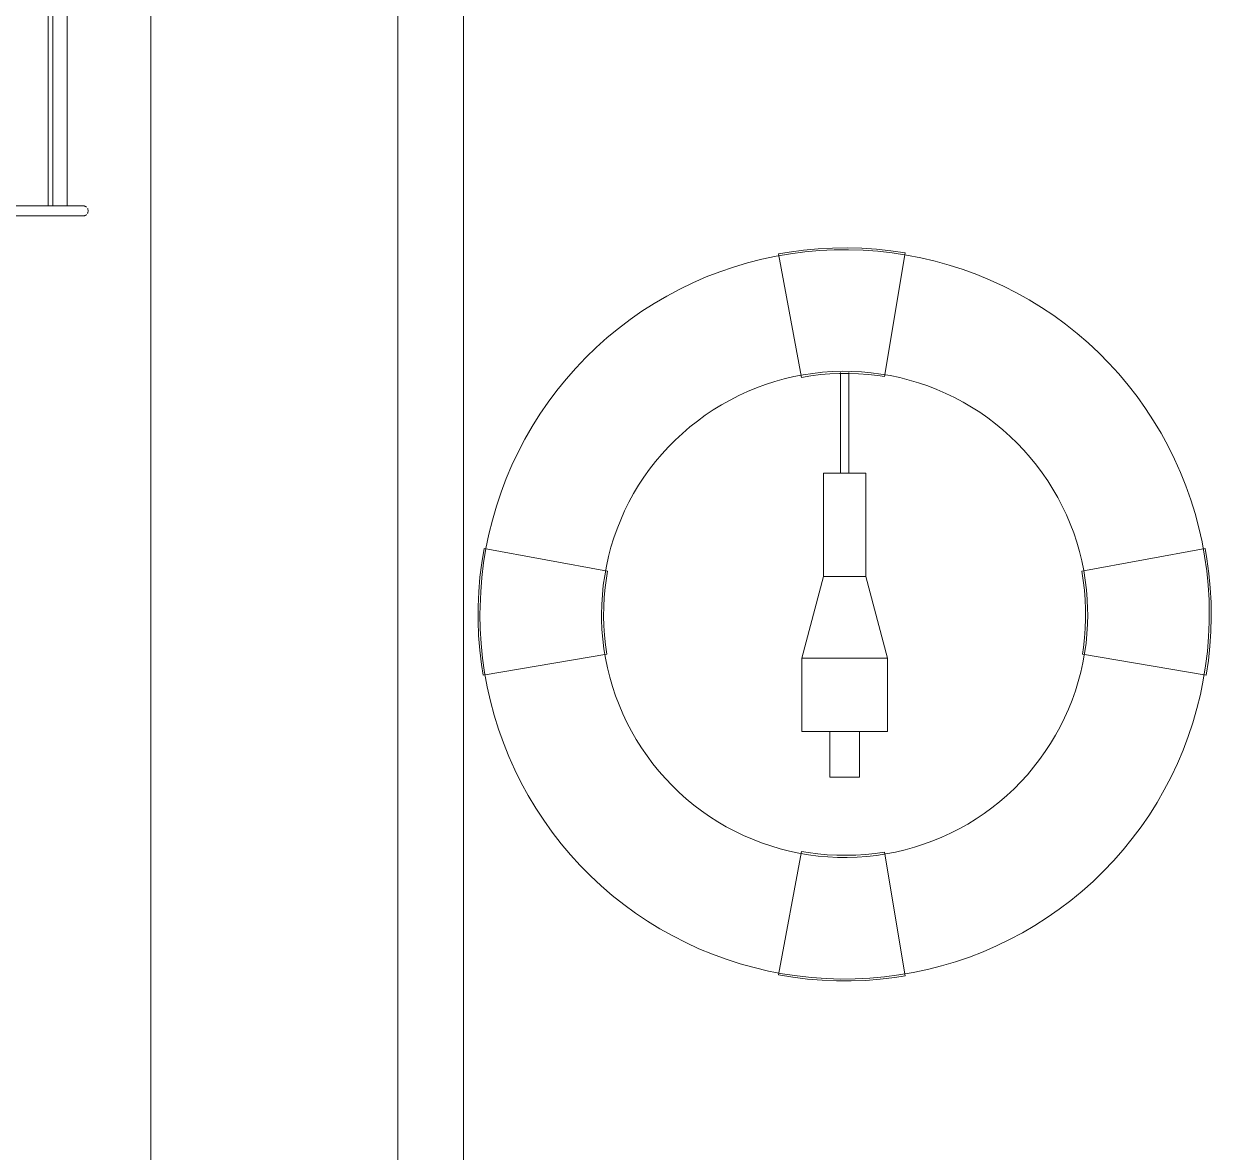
# Model space of a CAD drawing. Header units: metres. Extents: x -3 to 137, y -7 to 15.
# Drawn here: x 75.113 to 76.285, y 1.078 to 2.193 of the extents above; entities that cross this region are included whole.
import ezdxf

# ---------------------------------------------------------------- set-up
doc = ezdxf.new("R2010")
doc.units = ezdxf.units.M
doc.layers.add('A-GENM', color=7, linetype='Continuous', lineweight=9)
doc.layers.add('I-WALL', color=7, linetype='Continuous', lineweight=9)

# ---------------------------------------------------------------- blocks, each defined once
blk = doc.blocks.new('M-Miscelaneo - M-Miscelaneo-3177771-Elevation 5 - a')
at = {"layer": 'A-GENM', "color": 8, "true_color": 0x808080}
for p, q in [((-0.7128, 2.2425), (-0.7128, 0.7362)), ((-0.6478, 0.7589), (-0.6478, 2.2425))]:
    blk.add_line(p, q, dxfattribs=at)
blk = doc.blocks.new('M_Escalera Marinera Exterior - M_Escalera Marinera Exterior-V151-Elevation 5 - a')
at = {"layer": 'A-GENM', "color": 8, "true_color": 0x808080}
for p, q in [((-1.058, 2.0126), (-1.058, 2.854)), ((-1.0532, 2.8539), (-1.0532, 2.0127)), ((-1.0392, 2.8538), (-1.0392, 2.0127)), ((-1.058, 2.0127), (-1.0952, 2.0127)), ((-1.0235, 2.0127), (-1.0267, 2.0127)), ((-1.0952, 2.0027), (-1.0479, 2.0027)), ((-1.0267, 2.0027), (-1.0235, 2.0027))]:
    blk.add_line(p, q, dxfattribs=at)
at = {"layer": 'A-GENM', "color": 8, "true_color": 0x808080, "flags": 128}
for points in [[(-1.0235, 2.0127), (-1.0238, 2.0127), (-1.0248, 2.0127), (-1.0264, 2.0127), (-1.0286, 2.0127), (-1.0315, 2.0127), (-1.035, 2.0127), (-1.0392, 2.0127), (-1.0439, 2.0127), (-1.0493, 2.0127), (-1.0553, 2.0127), (-1.0619, 2.0127), (-1.0691, 2.0127), (-1.0768, 2.0127), (-1.0851, 2.0127)], [(-1.0898, 2.0027), (-1.0812, 2.0027), (-1.0732, 2.0027), (-1.0657, 2.0027), (-1.0588, 2.0027), (-1.0525, 2.0027), (-1.0468, 2.0027), (-1.0417, 2.0027), (-1.0372, 2.0027), (-1.0333, 2.0027), (-1.0301, 2.0027), (-1.0275, 2.0027), (-1.0256, 2.0027), (-1.0242, 2.0027), (-1.0236, 2.0027), (-1.0235, 2.0027)]]:
    blk.add_lwpolyline(points, dxfattribs=at)
at = {"layer": 'A-GENM', "color": 8, "true_color": 0x808080}
for points, knots in [([(-1.0199, 2.0113), (-1.0201, 2.0114), (-1.0203, 2.0117), (-1.0207, 2.0119), (-1.021, 2.0121), (-1.0213, 2.0122), (-1.0216, 2.0124), (-1.0219, 2.0125), (-1.0222, 2.0126), (-1.0225, 2.0127), (-1.0228, 2.0127), (-1.0231, 2.0127), (-1.0235, 2.0128), (-1.0238, 2.0127), (-1.0241, 2.0127), (-1.0245, 2.0127), (-1.0247, 2.0126), (-1.0248, 2.0126)], [-0.75, -0.75, -0.75, -0.75, -0.7083333, -0.6875, -0.6666667, -0.6458333, -0.625, -0.6041667, -0.5833333, -0.5625, -0.5416667, -0.5208333, -0.5, -0.4791667, -0.4583333, -0.4375, -0.4166667, -0.4166667, -0.4166667, -0.4166667]), ([(-1.0185, 2.0077), (-1.0185, 2.0082), (-1.0186, 2.0088), (-1.0188, 2.0097), (-1.019, 2.0101), (-1.0191, 2.0102)], [-1, -1, -1, -1, -0.9166667, -0.875, -0.8333333, -0.8333333, -0.8333333, -0.8333333]), ([(-1.0191, 2.0052), (-1.019, 2.0054), (-1.0188, 2.0058), (-1.0186, 2.0067), (-1.0185, 2.0073), (-1.0185, 2.0077)], [-0.1666667, -0.1666667, -0.1666667, -0.1666667, -0.125, -0.0833333, 0, 0, 0, 0]), ([(-1.0248, 2.0029), (-1.0247, 2.0029), (-1.0245, 2.0028), (-1.0241, 2.0028), (-1.0238, 2.0028), (-1.0235, 2.0027), (-1.0231, 2.0028), (-1.0228, 2.0028), (-1.0225, 2.0028), (-1.0222, 2.0029), (-1.0219, 2.003), (-1.0216, 2.0031), (-1.0213, 2.0033), (-1.021, 2.0034), (-1.0207, 2.0036), (-1.0203, 2.0038), (-1.0201, 2.0041), (-1.0199, 2.0042)], [-0.5833333, -0.5833333, -0.5833333, -0.5833333, -0.5625, -0.5416667, -0.5208333, -0.5, -0.4791667, -0.4583333, -0.4375, -0.4166667, -0.3958333, -0.375, -0.3541667, -0.3333333, -0.3125, -0.2916667, -0.25, -0.25, -0.25, -0.25])]:
    blk.add_open_spline(points, degree=3, knots=knots, dxfattribs=at)
blk = doc.blocks.new('M_Salvavidas - M_Salvavidas-2701035-Elevation 5 - a')
at = {"layer": 'A-GENM', "color": 8, "true_color": 0x808080}
for p, q in [((-0.3368, 1.9653), (-0.3142, 1.8434)), ((-0.2323, 1.8441), (-0.2117, 1.9663)), ((-0.2758, 1.8483), (-0.2758, 1.7489)), ((-0.2674, 1.7489), (-0.2674, 1.8482)), ((-0.2924, 1.7489), (-0.2924, 1.6713)), ((-0.2508, 1.7489), (-0.2924, 1.7489)), ((-0.2508, 1.6713), (-0.2508, 1.7489)), ((-0.5056, 1.652), (-0.6275, 1.6745)), ((-0.2924, 1.6713), (-0.2924, 1.6467)), ((-0.2508, 1.6467), (-0.2508, 1.6713)), ((0.0843, 1.6745), (-0.0376, 1.652)), ((-0.2924, 1.6467), (-0.314, 1.5662)), ((-0.2924, 1.6467), (-0.2508, 1.6467)), ((-0.2292, 1.5662), (-0.2508, 1.6467)), ((-0.6286, 1.5495), (-0.5063, 1.57)), ((-0.314, 1.5662), (-0.314, 1.4936)), ((-0.314, 1.5662), (-0.2292, 1.5662)), ((-0.2292, 1.4936), (-0.2292, 1.5662)), ((-0.0369, 1.57), (0.0854, 1.5495)), ((-0.314, 1.4936), (-0.2292, 1.4936)), ((-0.2863, 1.4936), (-0.2863, 1.4487)), ((-0.2569, 1.4487), (-0.2569, 1.4936)), ((-0.2863, 1.4487), (-0.2569, 1.4487)), ((-0.3142, 1.3754), (-0.3368, 1.2535)), ((-0.2117, 1.2524), (-0.2323, 1.3747))]:
    blk.add_line(p, q, dxfattribs=at)
at = {"layer": 'A-GENM', "color": 8, "true_color": 0x808080, "flags": 128}
for points in [[(-0.2117, 1.9663), (-0.226, 1.9684), (-0.2403, 1.97), (-0.2547, 1.9709), (-0.2691, 1.9713), (-0.2835, 1.9711), (-0.2978, 1.9703), (-0.3122, 1.969), (-0.3265, 1.967), (-0.3368, 1.9653)], [(0.0884, 1.6094), (0.0881, 1.6238), (0.0872, 1.6381), (0.0858, 1.6525), (0.0838, 1.6667), (0.0812, 1.6809), (0.0781, 1.6949), (0.0744, 1.7089), (0.0701, 1.7226), (0.0653, 1.7362), (0.06, 1.7496), (0.0541, 1.7627), (0.0477, 1.7756), (0.0408, 1.7883), (0.0334, 1.8006), (0.0255, 1.8126), (0.0171, 1.8244), (0.0083, 1.8357), (-0.001, 1.8468), (-0.0107, 1.8574), (-0.0208, 1.8676), (-0.0313, 1.8774), (-0.0422, 1.8868), (-0.0535, 1.8958), (-0.0651, 1.9043), (-0.0771, 1.9123), (-0.0894, 1.9198), (-0.1019, 1.9269), (-0.1148, 1.9334), (-0.1278, 1.9394), (-0.1412, 1.9449), (-0.1547, 1.9499), (-0.1684, 1.9543), (-0.1823, 1.9581), (-0.1963, 1.9614), (-0.2104, 1.9641), (-0.2247, 1.9663), (-0.239, 1.9679), (-0.2533, 1.9689), (-0.2677, 1.9694), (-0.2821, 1.9692), (-0.2965, 1.9685), (-0.3108, 1.9672), (-0.3251, 1.9654), (-0.3393, 1.963), (-0.3534, 1.96), (-0.3674, 1.9564), (-0.3812, 1.9523), (-0.3948, 1.9476), (-0.4082, 1.9425), (-0.4214, 1.9367), (-0.4344, 1.9305), (-0.4471, 1.9237), (-0.4595, 1.9164), (-0.4717, 1.9087), (-0.4835, 1.9004), (-0.4949, 1.8917), (-0.5061, 1.8826), (-0.5168, 1.873), (-0.5271, 1.863), (-0.5371, 1.8525), (-0.5466, 1.8417), (-0.5557, 1.8305), (-0.5643, 1.819), (-0.5724, 1.8071), (-0.5801, 1.795), (-0.5873, 1.7825), (-0.5939, 1.7697), (-0.6001, 1.7567), (-0.6057, 1.7434), (-0.6108, 1.73), (-0.6154, 1.7163), (-0.6194, 1.7025), (-0.6228, 1.6885), (-0.6257, 1.6744), (-0.628, 1.6602), (-0.6298, 1.6459), (-0.6309, 1.6315), (-0.6315, 1.6171), (-0.6316, 1.6094)], [(-0.5116, 1.6094), (-0.5114, 1.619), (-0.5108, 1.6286), (-0.5099, 1.6381), (-0.5085, 1.6476), (-0.5068, 1.6571), (-0.5047, 1.6664), (-0.5023, 1.6757), (-0.4994, 1.6849), (-0.4962, 1.6939), (-0.4927, 1.7028), (-0.4888, 1.7116), (-0.4845, 1.7202), (-0.4799, 1.7286), (-0.475, 1.7369), (-0.4697, 1.7449), (-0.4641, 1.7527), (-0.4582, 1.7603), (-0.452, 1.7676), (-0.4456, 1.7747), (-0.4388, 1.7815), (-0.4318, 1.7881), (-0.4245, 1.7944), (-0.417, 1.8003), (-0.4093, 1.806), (-0.4013, 1.8113), (-0.3931, 1.8164), (-0.3847, 1.821), (-0.3762, 1.8254), (-0.3675, 1.8294), (-0.3586, 1.8331), (-0.3496, 1.8364), (-0.3404, 1.8393), (-0.3312, 1.8419), (-0.3218, 1.8441), (-0.3124, 1.8459), (-0.3029, 1.8473), (-0.2934, 1.8484), (-0.2838, 1.8491), (-0.2742, 1.8494), (-0.2646, 1.8493), (-0.255, 1.8488), (-0.2455, 1.8479), (-0.2359, 1.8467), (-0.2265, 1.8451), (-0.2171, 1.8431), (-0.2078, 1.8407), (-0.1986, 1.838), (-0.1895, 1.8349), (-0.1805, 1.8314), (-0.1717, 1.8276), (-0.1631, 1.8234), (-0.1546, 1.8189), (-0.1463, 1.8141), (-0.1382, 1.8089), (-0.1304, 1.8034), (-0.1227, 1.7976), (-0.1153, 1.7915), (-0.1082, 1.7851), (-0.1013, 1.7784), (-0.0946, 1.7715), (-0.0883, 1.7643), (-0.0822, 1.7568), (-0.0765, 1.7491), (-0.0711, 1.7412), (-0.066, 1.7331), (-0.0612, 1.7248), (-0.0567, 1.7163), (-0.0526, 1.7076), (-0.0489, 1.6988), (-0.0455, 1.6898), (-0.0424, 1.6807), (-0.0398, 1.6714), (-0.0375, 1.6621), (-0.0356, 1.6527), (-0.034, 1.6432), (-0.0328, 1.6337), (-0.0321, 1.6241), (-0.0317, 1.6146), (-0.0316, 1.6094)], [(-0.3142, 1.8434), (-0.3049, 1.8449), (-0.2955, 1.8461), (-0.2861, 1.8468), (-0.2767, 1.8472), (-0.2673, 1.8473), (-0.2578, 1.8469), (-0.2484, 1.8462), (-0.239, 1.8451), (-0.2323, 1.8441)], [(-0.6275, 1.6745), (-0.6299, 1.6603), (-0.6316, 1.646), (-0.6328, 1.6317), (-0.6334, 1.6173), (-0.6335, 1.6029), (-0.633, 1.5885), (-0.6318, 1.5742), (-0.6302, 1.5599), (-0.6286, 1.5495)], [(0.0854, 1.5495), (0.0875, 1.5638), (0.089, 1.5781), (0.0899, 1.5924), (0.0903, 1.6068), (0.0901, 1.6212), (0.0893, 1.6356), (0.088, 1.6499), (0.0861, 1.6642), (0.0843, 1.6745)], [(-0.5063, 1.57), (-0.5077, 1.5794), (-0.5087, 1.5887), (-0.5093, 1.5982), (-0.5095, 1.6076), (-0.5094, 1.617), (-0.5089, 1.6265), (-0.508, 1.6359), (-0.5068, 1.6452), (-0.5056, 1.652)], [(-0.0376, 1.652), (-0.0361, 1.6427), (-0.0349, 1.6333), (-0.0342, 1.6239), (-0.0337, 1.6145), (-0.0337, 1.605), (-0.0341, 1.5956), (-0.0348, 1.5862), (-0.0359, 1.5768), (-0.0369, 1.57)], [(-0.6316, 1.6094), (-0.6313, 1.595), (-0.6305, 1.5806), (-0.629, 1.5663), (-0.627, 1.552), (-0.6244, 1.5379), (-0.6213, 1.5238), (-0.6176, 1.5099), (-0.6133, 1.4961), (-0.6085, 1.4826), (-0.6032, 1.4692), (-0.5973, 1.456), (-0.5909, 1.4431), (-0.584, 1.4305), (-0.5766, 1.4181), (-0.5687, 1.4061), (-0.5604, 1.3944), (-0.5515, 1.383), (-0.5423, 1.372), (-0.5326, 1.3614), (-0.5224, 1.3511), (-0.5119, 1.3413), (-0.501, 1.3319), (-0.4897, 1.323), (-0.4781, 1.3145), (-0.4661, 1.3064), (-0.4539, 1.2989), (-0.4413, 1.2919), (-0.4285, 1.2853), (-0.4154, 1.2793), (-0.4021, 1.2738), (-0.3885, 1.2689), (-0.3748, 1.2645), (-0.361, 1.2606), (-0.3469, 1.2573), (-0.3328, 1.2546), (-0.3186, 1.2524), (-0.3043, 1.2509), (-0.2899, 1.2498), (-0.2755, 1.2494), (-0.2611, 1.2495), (-0.2467, 1.2502), (-0.2324, 1.2515), (-0.2181, 1.2534), (-0.2039, 1.2558), (-0.1898, 1.2588), (-0.1759, 1.2623), (-0.1621, 1.2664), (-0.1484, 1.2711), (-0.135, 1.2763), (-0.1218, 1.282), (-0.1088, 1.2883), (-0.0961, 1.295), (-0.0837, 1.3023), (-0.0716, 1.3101), (-0.0598, 1.3183), (-0.0483, 1.327), (-0.0372, 1.3362), (-0.0264, 1.3458), (-0.0161, 1.3558), (-0.0061, 1.3662), (0.0034, 1.377), (0.0124, 1.3882), (0.0211, 1.3997), (0.0292, 1.4116), (0.0369, 1.4238), (0.044, 1.4363), (0.0507, 1.449), (0.0569, 1.4621), (0.0625, 1.4753), (0.0676, 1.4888), (0.0721, 1.5024), (0.0761, 1.5163), (0.0796, 1.5303), (0.0825, 1.5444), (0.0848, 1.5586), (0.0865, 1.5729), (0.0877, 1.5872), (0.0883, 1.6016), (0.0884, 1.6094)], [(-0.0316, 1.6094), (-0.0318, 1.5998), (-0.0324, 1.5902), (-0.0333, 1.5806), (-0.0347, 1.5711), (-0.0364, 1.5617), (-0.0385, 1.5523), (-0.041, 1.543), (-0.0438, 1.5339), (-0.047, 1.5248), (-0.0506, 1.5159), (-0.0545, 1.5071), (-0.0587, 1.4985), (-0.0633, 1.4901), (-0.0683, 1.4819), (-0.0735, 1.4739), (-0.0791, 1.466), (-0.085, 1.4585), (-0.0912, 1.4511), (-0.0977, 1.444), (-0.1044, 1.4372), (-0.1114, 1.4307), (-0.1187, 1.4244), (-0.1262, 1.4184), (-0.134, 1.4128), (-0.1419, 1.4074), (-0.1501, 1.4024), (-0.1585, 1.3977), (-0.167, 1.3934), (-0.1758, 1.3893), (-0.1846, 1.3857), (-0.1937, 1.3824), (-0.2028, 1.3795), (-0.212, 1.3769), (-0.2214, 1.3747), (-0.2308, 1.3729), (-0.2403, 1.3714), (-0.2498, 1.3704), (-0.2594, 1.3697), (-0.269, 1.3694), (-0.2786, 1.3695), (-0.2882, 1.3699), (-0.2978, 1.3708), (-0.3073, 1.372), (-0.3167, 1.3737), (-0.3261, 1.3757), (-0.3354, 1.378), (-0.3446, 1.3808), (-0.3537, 1.3839), (-0.3627, 1.3873), (-0.3715, 1.3911), (-0.3801, 1.3953), (-0.3886, 1.3998), (-0.3969, 1.4047), (-0.405, 1.4098), (-0.4129, 1.4153), (-0.4205, 1.4211), (-0.4279, 1.4272), (-0.4351, 1.4336), (-0.442, 1.4403), (-0.4486, 1.4473), (-0.4549, 1.4545), (-0.461, 1.4619), (-0.4667, 1.4696), (-0.4722, 1.4775), (-0.4773, 1.4857), (-0.482, 1.494), (-0.4865, 1.5025), (-0.4906, 1.5112), (-0.4943, 1.52), (-0.4977, 1.529), (-0.5008, 1.5381), (-0.5034, 1.5473), (-0.5057, 1.5566), (-0.5077, 1.566), (-0.5092, 1.5755), (-0.5104, 1.585), (-0.5112, 1.5946), (-0.5116, 1.6042), (-0.5116, 1.6094)], [(-0.2323, 1.3747), (-0.2416, 1.3733), (-0.251, 1.3723), (-0.2604, 1.3717), (-0.2698, 1.3715), (-0.2793, 1.3716), (-0.2887, 1.3721), (-0.2981, 1.373), (-0.3075, 1.3742), (-0.3142, 1.3754)], [(-0.3368, 1.2535), (-0.3226, 1.2511), (-0.3083, 1.2494), (-0.2939, 1.2482), (-0.2795, 1.2475), (-0.2651, 1.2475), (-0.2507, 1.248), (-0.2364, 1.2491), (-0.2221, 1.2508), (-0.2117, 1.2524)]]:
    blk.add_lwpolyline(points, dxfattribs=at)

msp = doc.modelspace()

# ---------------------------------------------------------------- linework, layer by layer
at = {"layer": 'I-WALL'}
msp.add_line((75.2383, 0.7084), (75.2383, 2.7225), dxfattribs=at)

# ---------------------------------------------------------------- block references
at = {"layer": 'A-GENM', "color": 8, "true_color": 0x808080}
for name in ['M_Escalera Marinera Exterior - M_Escalera Marinera Exterior-V151-Elevation 5 - a', 'M-Miscelaneo - M-Miscelaneo-3177771-Elevation 5 - a', 'M_Salvavidas - M_Salvavidas-2701035-Elevation 5 - a']:
    msp.add_blockref(name, (76.195, 0), dxfattribs=at)

doc.saveas('drawing.dxf')
